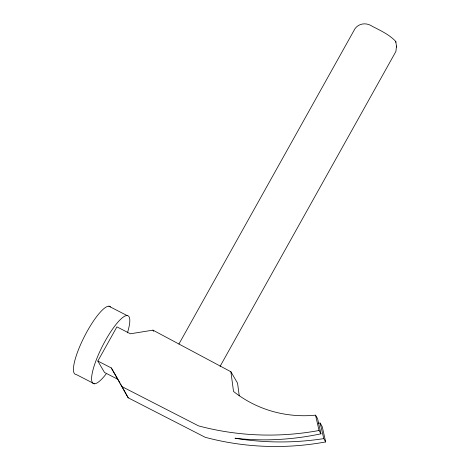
<?xml version="1.0" encoding="UTF-8"?>
<svg xmlns="http://www.w3.org/2000/svg" width="470" height="470" viewBox="0 0 470 470"><rect width="100%" height="100%" fill="white"/><g stroke="black" fill="none" stroke-linecap="round" stroke-linejoin="round"><path stroke-width="0.7" d="M396.451 46.06L395.916 51.436L220.089 366.359M120.097 383.197L117.982 379.378L104.499 372.463L97.831 361.042L116.913 326.867L130.396 333.782L152.944 330.152L230.899 371.758L237.562 383.179L239.248 395.828M178.917 344.046L355.109 28.482C359.497 22.842 366.976 22.548 372.598 26.49C380.729 30.656 389.413 34.686 395.758 41.425L396.598 47.082M108.881 306.211L127.07 315.54M97.831 361.042L111.314 367.957L117.283 378.18M121.542 386.399L198.528 425.873A273.575 262.93 -30.3 0 0 319.036 430.508L320.963 433.81A276.977 258.242 -43.8 0 1 241.327 438.874L234.976 438.21L241.545 439.25A276.977 270.514 -7.1 0 0 323.771 438.622L325.698 441.929A273.575 262.93 -30.3 0 1 205.196 437.294L128.21 397.82L111.314 367.957M94.335 383.79L76.146 374.467A38.076 8.965 -62.9 0 1 84.294 336.731A38.076 8.965 -62.9 0 1 110.497 306.922M230.899 371.758L233.514 391.434A116.36 111.831 -30.3 0 0 315.54 415.163L317.591 418.676L320.963 433.81M318.084 423.2A117.905 115.156 -7.1 0 0 320.158 423.071L322.209 426.584L325.698 441.929M152.944 330.152L153.649 331.356M120.802 384.466L121.507 385.741M122.212 387.01L128.21 397.82M320.158 423.071L323.771 438.622M315.54 415.163L319.036 430.508M395.758 41.425L395.881 42.312M106.114 373.979A38.076 8.965 -62.9 0 1 92.619 371.4A38.076 8.965 -62.9 0 1 118.446 321.562A38.076 8.965 -62.9 0 1 127.441 332.831"/></g></svg>
